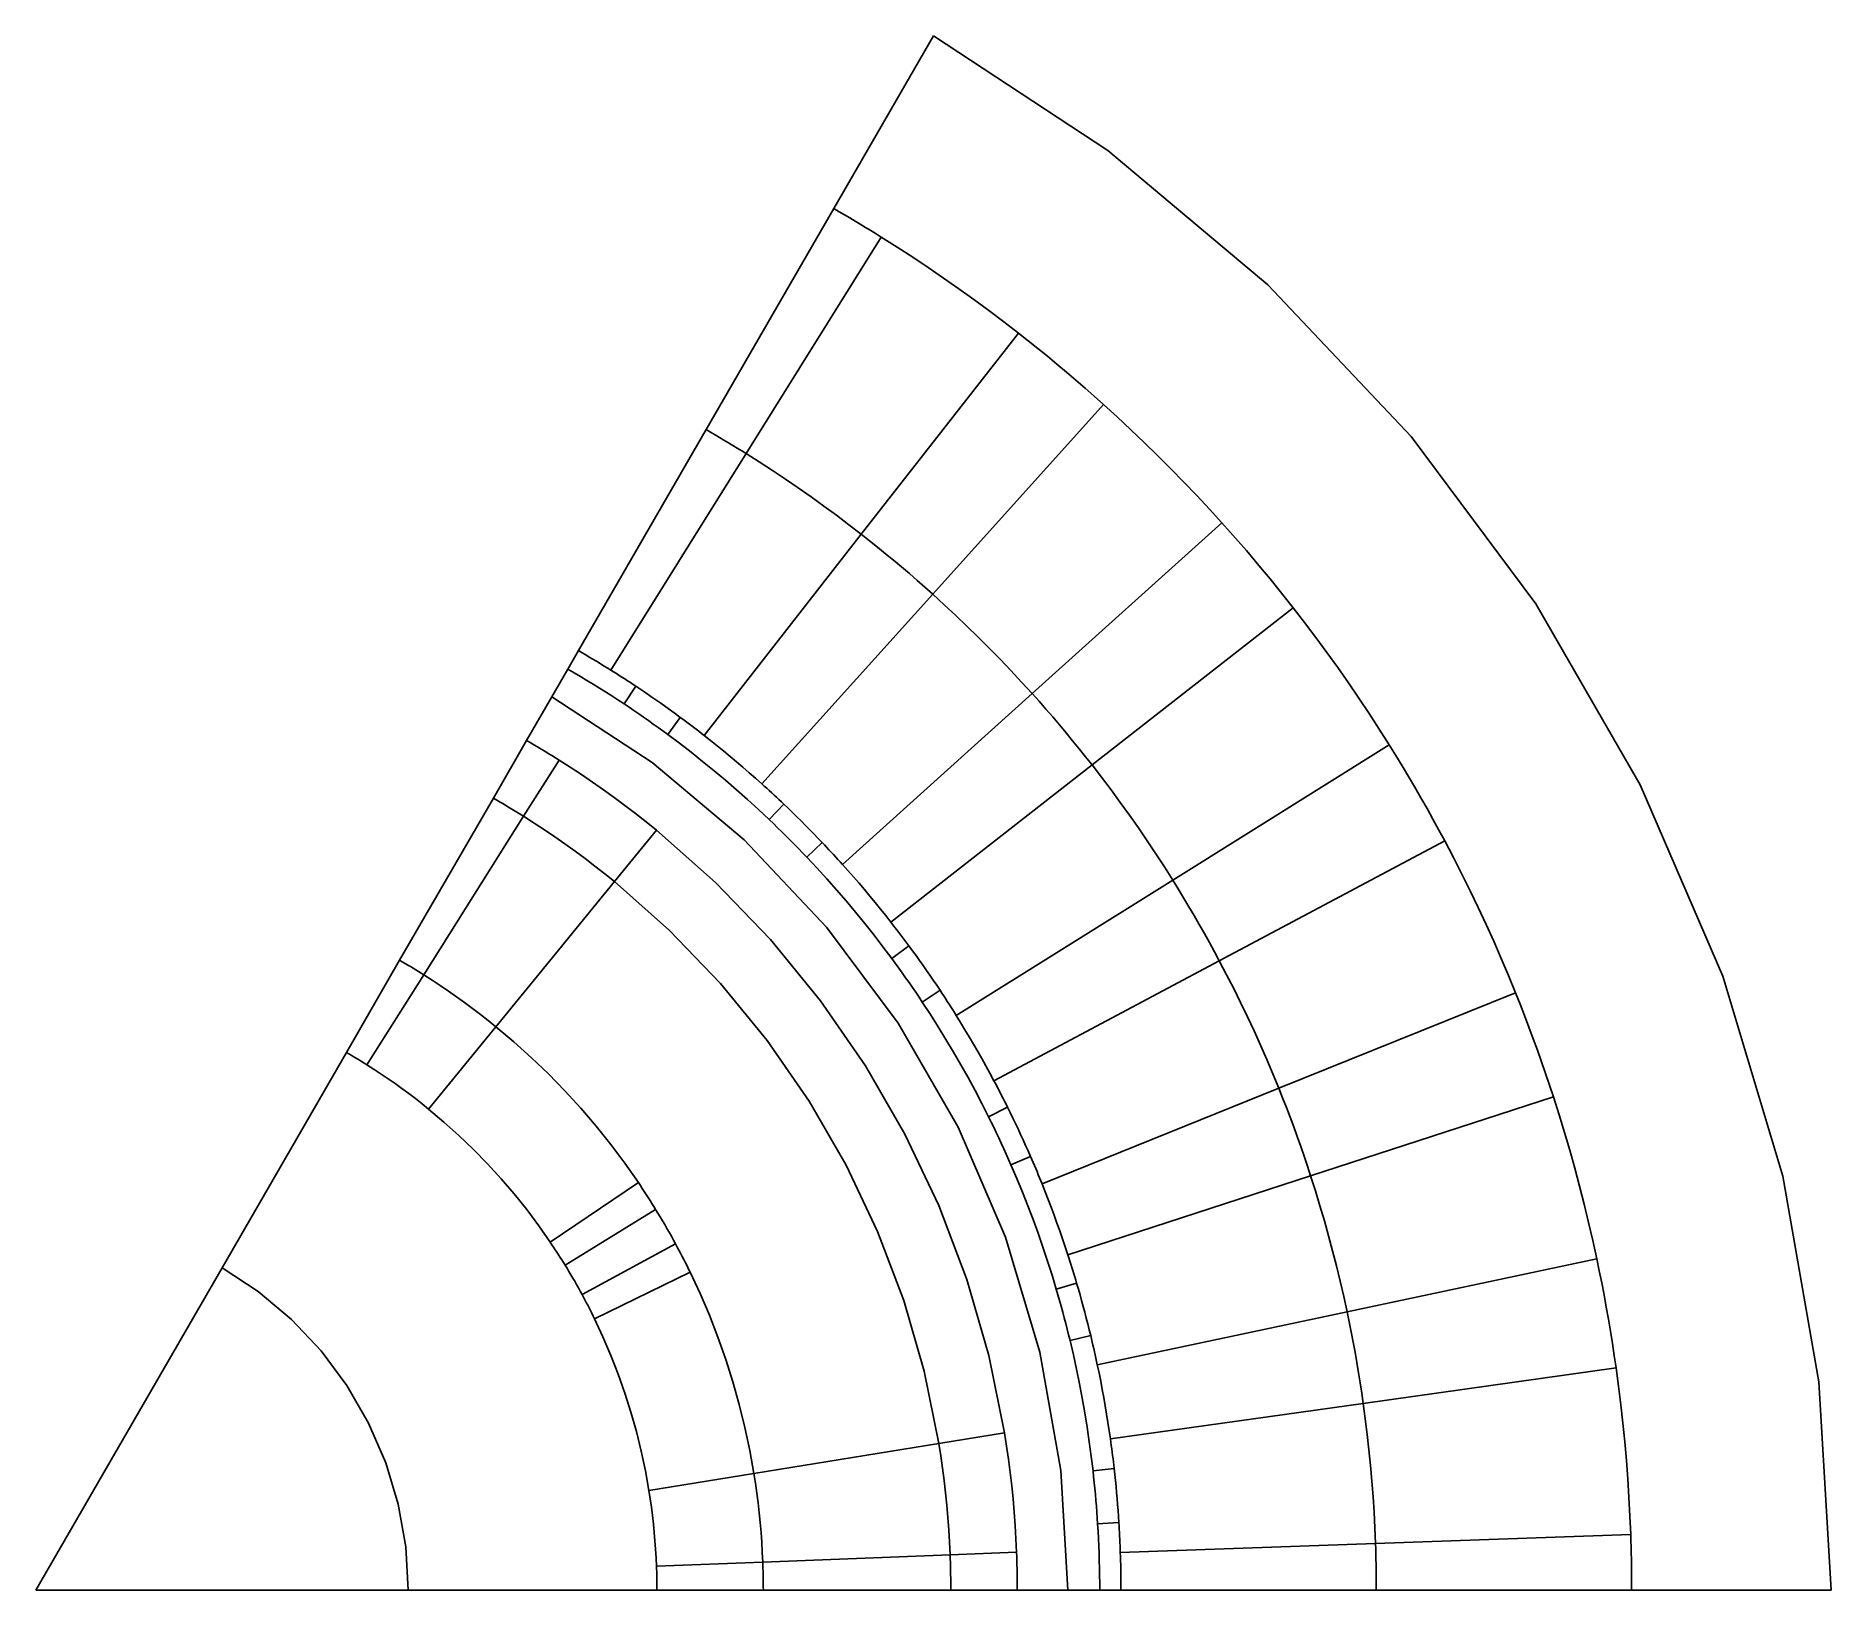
# Model space of a CAD drawing. Extents: x 0 to 67.5, y 0 to 58.5.
import ezdxf

# ---------------------------------------------------------------- set-up
doc = ezdxf.new("R2010")
doc.units = 0

msp = doc.modelspace()

# ---------------------------------------------------------------- linework, layer by layer
for p, q in [((30, 51.962), (33.75, 58.457)), ((25.2, 43.648), (30, 51.962)), ((31.788, 50.887), (26.702, 42.745)), ((31.035, 39.711), (36.946, 47.275)), ((40.142, 44.594), (33.719, 37.459)), ((20.4, 35.334), (25.2, 43.648)), ((26.702, 42.745), (21.616, 34.603)), ((37.459, 33.719), (44.594, 40.142)), ((25.123, 32.147), (31.035, 39.711)), ((33.719, 37.459), (27.296, 30.324)), ((47.275, 36.946), (39.711, 31.035)), ((20, 34.641), (20.4, 35.334)), ((19.4, 33.602), (20, 34.641)), ((22.559, 33.996), (22.117, 33.329)), ((18.45, 31.956), (19.4, 33.602)), ((30.324, 27.296), (37.459, 33.719)), ((23.755, 32.182), (24.23, 32.826)), ((17.2, 29.791), (18.45, 31.956)), ((42.745, 26.702), (50.887, 31.788)), ((18.339, 29.104), (19.671, 31.219)), ((39.711, 31.035), (32.147, 25.123)), ((13.676, 23.687), (17.2, 29.791)), ((14.581, 23.141), (18.339, 29.104)), ((28.12, 29.562), (27.568, 28.982)), ((21.753, 26.649), (23.334, 28.586)), ((28.982, 27.568), (29.562, 28.12)), ((52.973, 28.176), (44.497, 23.668)), ((19.651, 24.074), (21.753, 26.649)), ((34.603, 21.616), (42.745, 26.702)), ((11.676, 20.223), (13.676, 23.687)), ((17.296, 21.189), (19.651, 24.074)), ((32.826, 24.23), (32.182, 23.755)), ((44.497, 23.668), (36.022, 19.159)), ((12.449, 19.757), (14.581, 23.141)), ((33.329, 22.117), (33.996, 22.559)), ((46.733, 18.874), (55.634, 22.469)), ((17.296, 21.189), (14.766, 18.09)), ((7, 12.124), (11.676, 20.223)), ((37.831, 15.279), (46.733, 18.874)), ((57.061, 18.549), (47.931, 15.581)), ((36.535, 18.162), (35.818, 17.806)), ((36.664, 15.993), (37.397, 16.313)), ((47.931, 15.581), (38.801, 12.613)), ((19.34, 13.087), (22.653, 15.328)), ((19.895, 12.226), (23.303, 14.32)), ((20.536, 11.117), (24.053, 13.021)), ((49.3, 10.472), (58.691, 12.466)), ((0, 0), (7, 12.124)), ((24.601, 11.954), (21.003, 10.206)), ((39.133, 11.542), (38.366, 11.315)), ((39.91, 8.477), (49.3, 10.472)), ((38.884, 9.384), (39.661, 9.571)), ((59.415, 8.359), (49.909, 7.021)), ((49.909, 7.021), (40.402, 5.684)), ((26.998, 4.384), (33.955, 5.514)), ((33.955, 5.514), (36.423, 5.915)), ((23.05, 3.743), (26.998, 4.384)), ((40.543, 4.571), (39.748, 4.481)), ((39.922, 2.489), (40.721, 2.539)), ((50.37, 1.752), (59.964, 2.086)), ((34.374, 1.33), (36.872, 1.426)), ((40.775, 1.418), (50.37, 1.752)), ((23.334, 0.903), (27.331, 1.057)), ((27.331, 1.057), (34.374, 1.33)), ((0, 0), (14, 0)), ((14, 0), (23.352, 0)), ((23.352, 0), (27.352, 0)), ((27.352, 0), (34.4, 0)), ((34.4, 0), (36.9, 0)), ((36.9, 0), (38.8, 0)), ((38.8, 0), (40, 0)), ((40, 0), (40.8, 0)), ((40.8, 0), (50.4, 0)), ((50.4, 0), (60, 0)), ((60, 0), (67.5, 0))]:
    msp.add_line(p, q)
for points in [[(67.5, 0), (67.044, 7.836), (65.681, 15.567), (63.429, 23.086), (60.32, 30.294), (56.395, 37.092), (51.708, 43.388), (46.321, 49.098), (40.308, 54.143), (33.75, 58.457)], [(31.788, 50.887), (31.591, 51.01), (31.394, 51.131), (31.196, 51.252), (30.998, 51.372), (30.799, 51.492), (30.6, 51.61), (30.401, 51.728), (30.2, 51.845), (30, 51.962)], [(36.946, 47.275), (36.392, 47.703), (35.833, 48.125), (35.269, 48.539), (34.701, 48.948), (34.127, 49.349), (33.549, 49.744), (32.967, 50.132), (32.38, 50.513), (31.788, 50.887)], [(40.142, 44.594), (39.796, 44.903), (39.448, 45.209), (39.097, 45.513), (38.745, 45.813), (38.389, 46.111), (38.032, 46.407), (37.672, 46.699), (37.31, 46.989), (36.946, 47.275)], [(44.594, 40.142), (44.123, 40.659), (43.646, 41.171), (43.162, 41.677), (42.673, 42.178), (42.178, 42.673), (41.677, 43.162), (41.171, 43.646), (40.659, 44.123), (40.142, 44.594)], [(26.702, 42.745), (26.537, 42.848), (26.371, 42.95), (26.205, 43.052), (26.038, 43.153), (25.871, 43.253), (25.704, 43.353), (25.536, 43.452), (25.368, 43.55), (25.2, 43.648)], [(31.035, 39.711), (30.57, 40.071), (30.1, 40.425), (29.626, 40.773), (29.149, 41.116), (28.667, 41.453), (28.181, 41.785), (27.692, 42.111), (27.199, 42.431), (26.702, 42.745)], [(47.275, 36.946), (46.989, 37.31), (46.699, 37.672), (46.407, 38.032), (46.111, 38.389), (45.813, 38.745), (45.513, 39.097), (45.209, 39.448), (44.903, 39.796), (44.594, 40.142)], [(33.719, 37.459), (33.429, 37.719), (33.136, 37.976), (32.842, 38.231), (32.545, 38.483), (32.247, 38.733), (31.947, 38.981), (31.645, 39.227), (31.341, 39.47), (31.035, 39.711)], [(37.459, 33.719), (37.063, 34.154), (36.662, 34.584), (36.256, 35.009), (35.845, 35.43), (35.43, 35.845), (35.009, 36.256), (34.584, 36.662), (34.154, 37.063), (33.719, 37.459)], [(50.887, 31.788), (50.513, 32.38), (50.132, 32.967), (49.744, 33.549), (49.349, 34.127), (48.948, 34.701), (48.539, 35.269), (48.125, 35.833), (47.703, 36.392), (47.275, 36.946)], [(21.616, 34.603), (21.482, 34.687), (21.348, 34.769), (21.213, 34.852), (21.079, 34.933), (20.944, 35.014), (20.808, 35.095), (20.672, 35.175), (20.536, 35.255), (20.4, 35.334)], [(22.117, 33.329), (21.886, 33.482), (21.654, 33.632), (21.42, 33.781), (21.186, 33.929), (20.951, 34.074), (20.715, 34.218), (20.477, 34.361), (20.239, 34.502), (20, 34.641)], [(22.559, 33.996), (22.455, 34.065), (22.351, 34.133), (22.247, 34.201), (22.142, 34.269), (22.037, 34.337), (21.932, 34.404), (21.827, 34.471), (21.721, 34.537), (21.616, 34.603)], [(24.23, 32.826), (24.047, 32.96), (23.864, 33.093), (23.68, 33.225), (23.495, 33.356), (23.309, 33.486), (23.123, 33.615), (22.935, 33.743), (22.748, 33.87), (22.559, 33.996)], [(38.8, 0), (38.538, 4.504), (37.754, 8.948), (36.46, 13.27), (34.673, 17.413), (32.417, 21.321), (29.723, 24.94), (26.626, 28.222), (23.17, 31.122), (19.4, 33.602)], [(23.755, 32.182), (23.576, 32.314), (23.396, 32.444), (23.215, 32.574), (23.034, 32.702), (22.852, 32.83), (22.669, 32.956), (22.486, 33.082), (22.302, 33.206), (22.117, 33.329)], [(39.711, 31.035), (39.47, 31.341), (39.227, 31.645), (38.981, 31.947), (38.733, 32.247), (38.483, 32.545), (38.231, 32.842), (37.976, 33.136), (37.719, 33.429), (37.459, 33.719)], [(25.123, 32.147), (25.025, 32.224), (24.927, 32.3), (24.828, 32.376), (24.729, 32.452), (24.629, 32.527), (24.53, 32.602), (24.43, 32.677), (24.33, 32.752), (24.23, 32.826)], [(19.671, 31.219), (19.537, 31.304), (19.402, 31.387), (19.267, 31.47), (19.132, 31.553), (18.996, 31.635), (18.86, 31.716), (18.724, 31.797), (18.587, 31.877), (18.45, 31.956)], [(27.568, 28.982), (27.165, 29.361), (26.756, 29.734), (26.342, 30.102), (25.923, 30.463), (25.499, 30.819), (25.07, 31.169), (24.636, 31.513), (24.198, 31.851), (23.755, 32.182)], [(27.296, 30.324), (27.061, 30.534), (26.824, 30.742), (26.586, 30.949), (26.346, 31.153), (26.105, 31.356), (25.862, 31.556), (25.617, 31.755), (25.371, 31.952), (25.123, 32.147)], [(52.973, 28.176), (52.754, 28.584), (52.531, 28.991), (52.306, 29.396), (52.077, 29.799), (51.845, 30.2), (51.61, 30.6), (51.372, 30.998), (51.131, 31.394), (50.887, 31.788)], [(23.334, 28.586), (22.943, 28.9), (22.548, 29.209), (22.149, 29.513), (21.746, 29.812), (21.339, 30.104), (20.928, 30.392), (20.513, 30.673), (20.094, 30.949), (19.671, 31.219)], [(42.745, 26.702), (42.431, 27.199), (42.111, 27.692), (41.785, 28.181), (41.453, 28.667), (41.116, 29.149), (40.773, 29.626), (40.425, 30.1), (40.071, 30.57), (39.711, 31.035)], [(18.339, 29.104), (18.213, 29.183), (18.088, 29.261), (17.962, 29.338), (17.836, 29.415), (17.709, 29.491), (17.582, 29.567), (17.455, 29.642), (17.328, 29.717), (17.2, 29.791)], [(28.12, 29.562), (28.029, 29.648), (27.939, 29.733), (27.848, 29.819), (27.756, 29.904), (27.665, 29.988), (27.573, 30.073), (27.481, 30.157), (27.389, 30.241), (27.296, 30.324)], [(21.753, 26.649), (21.389, 26.942), (21.02, 27.23), (20.648, 27.514), (20.273, 27.792), (19.893, 28.065), (19.51, 28.332), (19.123, 28.595), (18.732, 28.852), (18.339, 29.104)], [(29.562, 28.12), (29.405, 28.284), (29.248, 28.446), (29.089, 28.609), (28.93, 28.77), (28.77, 28.93), (28.609, 29.089), (28.446, 29.248), (28.284, 29.405), (28.12, 29.562)], [(36.423, 5.915), (35.829, 8.827), (35.002, 11.683), (33.948, 14.462), (32.674, 17.148), (31.187, 19.722), (29.499, 22.169), (27.618, 24.471), (25.559, 26.615), (23.334, 28.586)], [(28.982, 27.568), (28.829, 27.729), (28.674, 27.889), (28.519, 28.048), (28.363, 28.206), (28.206, 28.363), (28.048, 28.519), (27.889, 28.674), (27.729, 28.829), (27.568, 28.982)], [(30.324, 27.296), (30.241, 27.389), (30.157, 27.481), (30.073, 27.573), (29.988, 27.665), (29.904, 27.756), (29.819, 27.848), (29.733, 27.939), (29.648, 28.029), (29.562, 28.12)], [(55.634, 22.469), (55.368, 23.116), (55.095, 23.76), (54.814, 24.402), (54.525, 25.039), (54.23, 25.674), (53.926, 26.305), (53.616, 26.932), (53.298, 27.556), (52.973, 28.176)], [(32.182, 23.755), (31.851, 24.198), (31.513, 24.636), (31.169, 25.07), (30.819, 25.499), (30.463, 25.923), (30.102, 26.342), (29.734, 26.756), (29.361, 27.165), (28.982, 27.568)], [(32.147, 25.123), (31.952, 25.371), (31.755, 25.617), (31.556, 25.862), (31.356, 26.105), (31.153, 26.346), (30.949, 26.586), (30.742, 26.824), (30.534, 27.061), (30.324, 27.296)], [(33.955, 5.514), (33.401, 8.229), (32.63, 10.891), (31.648, 13.482), (30.46, 15.986), (29.074, 18.386), (27.5, 20.667), (25.747, 22.813), (23.827, 24.812), (21.753, 26.649)], [(44.497, 23.668), (44.313, 24.011), (44.126, 24.352), (43.937, 24.692), (43.745, 25.031), (43.55, 25.368), (43.353, 25.704), (43.153, 26.038), (42.95, 26.371), (42.745, 26.702)], [(32.826, 24.23), (32.752, 24.33), (32.677, 24.43), (32.602, 24.53), (32.527, 24.629), (32.452, 24.729), (32.376, 24.828), (32.3, 24.927), (32.224, 25.025), (32.147, 25.123)], [(14.581, 23.141), (14.482, 23.203), (14.382, 23.265), (14.282, 23.327), (14.181, 23.388), (14.081, 23.449), (13.98, 23.509), (13.879, 23.569), (13.777, 23.628), (13.676, 23.687)], [(33.329, 22.117), (33.206, 22.302), (33.082, 22.486), (32.956, 22.669), (32.83, 22.852), (32.702, 23.034), (32.574, 23.215), (32.444, 23.396), (32.314, 23.576), (32.182, 23.755)], [(33.996, 22.559), (33.87, 22.748), (33.743, 22.935), (33.615, 23.123), (33.486, 23.309), (33.356, 23.495), (33.225, 23.68), (33.093, 23.864), (32.96, 24.047), (32.826, 24.23)], [(46.733, 18.874), (46.509, 19.418), (46.28, 19.959), (46.044, 20.497), (45.801, 21.033), (45.553, 21.566), (45.298, 22.096), (45.037, 22.623), (44.77, 23.147), (44.497, 23.668)], [(17.296, 21.189), (17.006, 21.422), (16.714, 21.651), (16.418, 21.876), (16.119, 22.097), (15.817, 22.314), (15.512, 22.527), (15.205, 22.736), (14.894, 22.941), (14.581, 23.141)], [(34.603, 21.616), (34.537, 21.721), (34.471, 21.827), (34.404, 21.932), (34.337, 22.037), (34.269, 22.142), (34.201, 22.247), (34.133, 22.351), (34.065, 22.455), (33.996, 22.559)], [(57.061, 18.549), (56.916, 18.989), (56.767, 19.428), (56.616, 19.866), (56.46, 20.303), (56.302, 20.739), (56.14, 21.173), (55.975, 21.606), (55.806, 22.038), (55.634, 22.469)], [(35.818, 17.806), (35.569, 18.3), (35.312, 18.79), (35.049, 19.277), (34.779, 19.76), (34.502, 20.239), (34.218, 20.715), (33.929, 21.186), (33.632, 21.654), (33.329, 22.117)], [(36.022, 19.159), (35.872, 19.437), (35.721, 19.714), (35.568, 19.989), (35.412, 20.263), (35.255, 20.536), (35.095, 20.808), (34.933, 21.079), (34.769, 21.348), (34.603, 21.616)], [(22.653, 15.328), (22.145, 16.054), (21.614, 16.762), (21.06, 17.453), (20.484, 18.125), (19.887, 18.778), (19.269, 19.412), (18.63, 20.026), (17.973, 20.618), (17.296, 21.189)], [(12.449, 19.757), (12.364, 19.81), (12.279, 19.863), (12.193, 19.916), (12.107, 19.968), (12.022, 20.02), (11.935, 20.071), (11.849, 20.122), (11.763, 20.173), (11.676, 20.223)], [(14.766, 18.09), (14.519, 18.289), (14.269, 18.485), (14.017, 18.677), (13.762, 18.866), (13.504, 19.051), (13.244, 19.233), (12.981, 19.411), (12.716, 19.586), (12.449, 19.757)], [(36.535, 18.162), (36.479, 18.273), (36.423, 18.385), (36.367, 18.496), (36.31, 18.607), (36.253, 18.718), (36.196, 18.828), (36.138, 18.939), (36.08, 19.049), (36.022, 19.159)], [(47.931, 15.581), (47.809, 15.951), (47.685, 16.32), (47.557, 16.688), (47.427, 17.055), (47.294, 17.421), (47.158, 17.785), (47.019, 18.149), (46.877, 18.512), (46.733, 18.874)], [(58.691, 12.466), (58.541, 13.15), (58.384, 13.832), (58.218, 14.513), (58.045, 15.191), (57.864, 15.867), (57.675, 16.541), (57.478, 17.213), (57.273, 17.882), (57.061, 18.549)], [(19.34, 13.087), (18.906, 13.706), (18.453, 14.31), (17.98, 14.9), (17.488, 15.474), (16.979, 16.032), (16.451, 16.573), (15.906, 17.097), (15.344, 17.603), (14.766, 18.09)], [(36.664, 15.993), (36.574, 16.197), (36.484, 16.4), (36.392, 16.602), (36.299, 16.804), (36.205, 17.005), (36.11, 17.206), (36.014, 17.407), (35.917, 17.606), (35.818, 17.806)], [(37.397, 16.313), (37.306, 16.521), (37.213, 16.728), (37.12, 16.934), (37.025, 17.14), (36.929, 17.345), (36.832, 17.55), (36.734, 17.755), (36.635, 17.959), (36.535, 18.162)], [(37.831, 15.279), (37.784, 15.394), (37.737, 15.51), (37.69, 15.625), (37.642, 15.74), (37.593, 15.855), (37.545, 15.97), (37.496, 16.084), (37.446, 16.199), (37.397, 16.313)], [(38.366, 11.315), (38.206, 11.845), (38.038, 12.373), (37.864, 12.898), (37.681, 13.42), (37.492, 13.941), (37.296, 14.458), (37.092, 14.973), (36.881, 15.484), (36.664, 15.993)], [(49.3, 10.472), (49.175, 11.046), (49.042, 11.619), (48.903, 12.191), (48.758, 12.76), (48.606, 13.328), (48.447, 13.894), (48.282, 14.459), (48.11, 15.021), (47.931, 15.581)], [(23.303, 14.32), (23.233, 14.434), (23.163, 14.547), (23.091, 14.659), (23.02, 14.772), (22.947, 14.884), (22.875, 14.996), (22.801, 15.107), (22.727, 15.218), (22.653, 15.328)], [(38.801, 12.613), (38.703, 12.913), (38.602, 13.211), (38.499, 13.509), (38.393, 13.806), (38.285, 14.102), (38.175, 14.398), (38.063, 14.692), (37.948, 14.986), (37.831, 15.279)], [(24.053, 13.021), (23.974, 13.168), (23.893, 13.313), (23.811, 13.459), (23.729, 13.604), (23.645, 13.748), (23.561, 13.892), (23.476, 14.035), (23.39, 14.178), (23.303, 14.32)], [(19.895, 12.226), (19.836, 12.323), (19.775, 12.419), (19.715, 12.516), (19.653, 12.612), (19.592, 12.707), (19.529, 12.803), (19.467, 12.898), (19.404, 12.992), (19.34, 13.087)], [(24.601, 11.954), (24.543, 12.074), (24.484, 12.193), (24.424, 12.312), (24.364, 12.431), (24.303, 12.55), (24.241, 12.668), (24.179, 12.786), (24.116, 12.904), (24.053, 13.021)], [(20.536, 11.117), (20.468, 11.242), (20.399, 11.366), (20.329, 11.491), (20.259, 11.614), (20.187, 11.737), (20.116, 11.86), (20.043, 11.983), (19.97, 12.104), (19.895, 12.226)], [(39.133, 11.542), (39.098, 11.661), (39.062, 11.781), (39.026, 11.9), (38.99, 12.019), (38.953, 12.138), (38.915, 12.257), (38.878, 12.376), (38.84, 12.495), (38.801, 12.613)], [(59.415, 8.359), (59.349, 8.817), (59.279, 9.276), (59.205, 9.733), (59.128, 10.191), (59.048, 10.647), (58.964, 11.103), (58.876, 11.558), (58.785, 12.013), (58.691, 12.466)], [(14, 0), (13.905, 1.625), (13.623, 3.229), (13.156, 4.788), (12.511, 6.283), (11.697, 7.693), (10.725, 8.999), (9.607, 10.183), (8.36, 11.23), (7, 12.124)], [(26.998, 4.384), (26.842, 5.256), (26.658, 6.122), (26.446, 6.981), (26.206, 7.833), (25.939, 8.677), (25.644, 9.512), (25.323, 10.337), (24.975, 11.151), (24.601, 11.954)], [(39.661, 9.571), (39.608, 9.792), (39.553, 10.011), (39.496, 10.231), (39.439, 10.45), (39.38, 10.669), (39.32, 10.888), (39.259, 11.106), (39.197, 11.324), (39.133, 11.542)], [(21.003, 10.206), (20.953, 10.308), (20.903, 10.41), (20.852, 10.512), (20.801, 10.613), (20.749, 10.714), (20.696, 10.815), (20.643, 10.916), (20.59, 11.017), (20.536, 11.117)], [(38.884, 9.384), (38.831, 9.6), (38.777, 9.815), (38.722, 10.03), (38.666, 10.245), (38.608, 10.46), (38.549, 10.674), (38.49, 10.888), (38.428, 11.102), (38.366, 11.315)], [(23.05, 3.743), (22.917, 4.487), (22.759, 5.226), (22.578, 5.96), (22.374, 6.688), (22.145, 7.408), (21.894, 8.121), (21.62, 8.825), (21.323, 9.521), (21.003, 10.206)], [(49.909, 7.021), (49.853, 7.407), (49.794, 7.792), (49.732, 8.176), (49.668, 8.56), (49.6, 8.944), (49.53, 9.326), (49.456, 9.709), (49.38, 10.091), (49.3, 10.472)], [(39.91, 8.477), (39.884, 8.599), (39.857, 8.721), (39.83, 8.843), (39.803, 8.964), (39.775, 9.086), (39.747, 9.207), (39.719, 9.329), (39.69, 9.45), (39.661, 9.571)], [(39.748, 4.481), (39.682, 5.031), (39.609, 5.579), (39.528, 6.127), (39.439, 6.673), (39.343, 7.218), (39.24, 7.762), (39.129, 8.304), (39.01, 8.845), (38.884, 9.384)], [(40.402, 5.684), (40.357, 5.996), (40.309, 6.308), (40.26, 6.619), (40.207, 6.93), (40.152, 7.24), (40.095, 7.55), (40.036, 7.86), (39.974, 8.169), (39.91, 8.477)], [(59.964, 2.086), (59.935, 2.785), (59.899, 3.484), (59.854, 4.183), (59.801, 4.881), (59.74, 5.578), (59.671, 6.274), (59.594, 6.97), (59.508, 7.665), (59.415, 8.359)], [(50.37, 1.752), (50.346, 2.339), (50.315, 2.927), (50.277, 3.513), (50.233, 4.1), (50.182, 4.685), (50.124, 5.271), (50.059, 5.855), (49.987, 6.439), (49.909, 7.021)], [(34.374, 1.33), (34.353, 1.797), (34.325, 2.263), (34.292, 2.73), (34.251, 3.195), (34.205, 3.661), (34.152, 4.125), (34.093, 4.589), (34.027, 5.052), (33.955, 5.514)], [(36.872, 1.426), (36.85, 1.927), (36.82, 2.428), (36.784, 2.928), (36.74, 3.428), (36.69, 3.927), (36.634, 4.425), (36.57, 4.923), (36.5, 5.419), (36.423, 5.915)], [(40.543, 4.571), (40.529, 4.695), (40.514, 4.819), (40.5, 4.942), (40.484, 5.066), (40.469, 5.19), (40.453, 5.313), (40.436, 5.437), (40.419, 5.56), (40.402, 5.684)], [(27.331, 1.057), (27.314, 1.429), (27.292, 1.8), (27.265, 2.17), (27.233, 2.541), (27.196, 2.911), (27.154, 3.28), (27.107, 3.649), (27.055, 4.017), (26.998, 4.384)], [(39.922, 2.489), (39.908, 2.711), (39.892, 2.932), (39.875, 3.154), (39.857, 3.376), (39.838, 3.597), (39.817, 3.818), (39.796, 4.039), (39.772, 4.26), (39.748, 4.481)], [(40.721, 2.539), (40.706, 2.765), (40.69, 2.991), (40.673, 3.217), (40.654, 3.443), (40.635, 3.669), (40.614, 3.895), (40.591, 4.12), (40.568, 4.346), (40.543, 4.571)], [(23.334, 0.903), (23.32, 1.22), (23.301, 1.536), (23.278, 1.853), (23.251, 2.169), (23.219, 2.485), (23.183, 2.8), (23.143, 3.115), (23.098, 3.429), (23.05, 3.743)], [(40, 0), (39.999, 0.277), (39.996, 0.553), (39.991, 0.83), (39.985, 1.107), (39.976, 1.383), (39.966, 1.66), (39.953, 1.936), (39.939, 2.213), (39.922, 2.489)], [(40.775, 1.418), (40.771, 1.543), (40.766, 1.667), (40.761, 1.792), (40.755, 1.916), (40.749, 2.041), (40.742, 2.165), (40.736, 2.29), (40.728, 2.414), (40.721, 2.539)], [(60, 0), (60, 0.232), (59.998, 0.464), (59.996, 0.695), (59.993, 0.927), (59.989, 1.159), (59.984, 1.391), (59.978, 1.622), (59.971, 1.854), (59.964, 2.086)], [(36.9, 0), (36.9, 0.159), (36.899, 0.317), (36.897, 0.476), (36.895, 0.634), (36.891, 0.792), (36.888, 0.951), (36.883, 1.109), (36.878, 1.268), (36.872, 1.426)], [(40.8, 0), (40.8, 0.158), (40.799, 0.315), (40.797, 0.473), (40.795, 0.63), (40.792, 0.788), (40.789, 0.946), (40.785, 1.103), (40.781, 1.261), (40.775, 1.418)], [(50.4, 0), (50.4, 0.195), (50.398, 0.389), (50.397, 0.584), (50.394, 0.779), (50.391, 0.973), (50.386, 1.168), (50.382, 1.363), (50.376, 1.557), (50.37, 1.752)], [(23.352, 0), (23.351, 0.1), (23.351, 0.201), (23.35, 0.301), (23.348, 0.401), (23.346, 0.502), (23.344, 0.602), (23.341, 0.702), (23.338, 0.802), (23.334, 0.903)], [(27.352, 0), (27.351, 0.117), (27.351, 0.235), (27.349, 0.352), (27.348, 0.47), (27.345, 0.587), (27.343, 0.705), (27.339, 0.822), (27.336, 0.94), (27.331, 1.057)], [(34.4, 0), (34.4, 0.148), (34.399, 0.296), (34.397, 0.443), (34.395, 0.591), (34.392, 0.739), (34.389, 0.886), (34.384, 1.034), (34.38, 1.182), (34.374, 1.33)]]:
    msp.add_lwpolyline(points)

doc.saveas('drawing.dxf')
